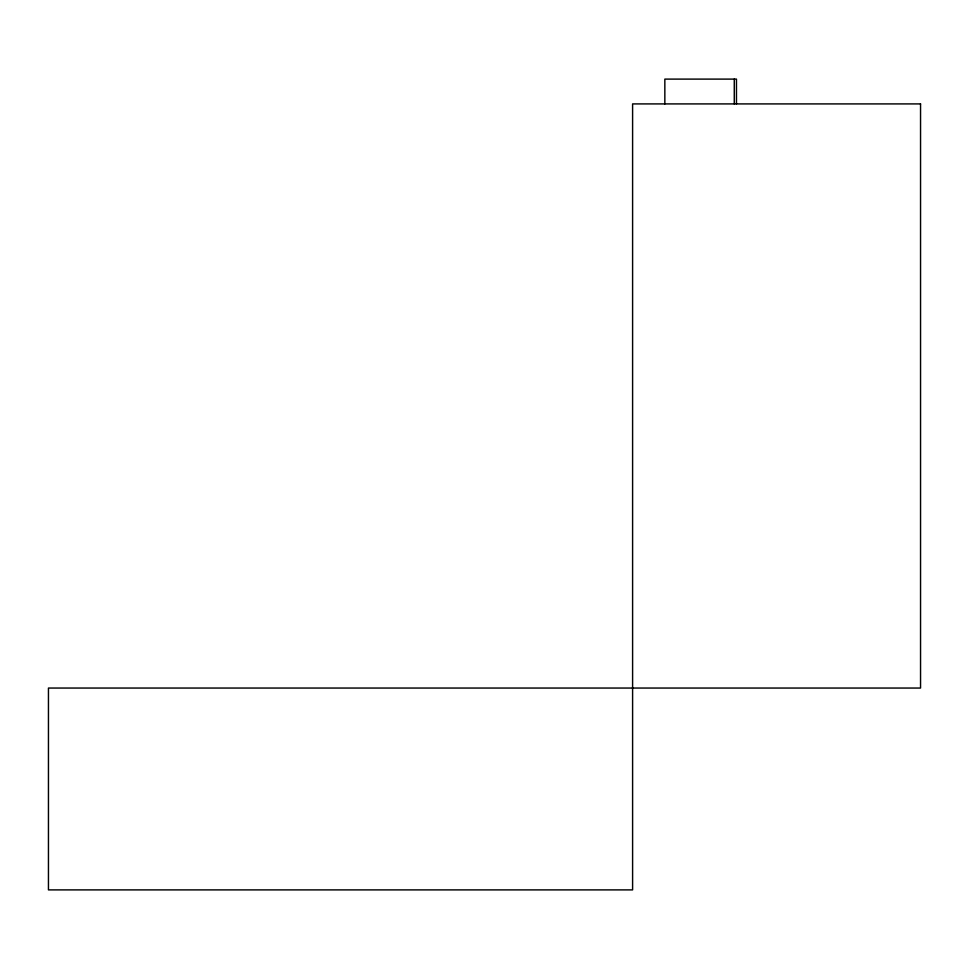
<?xml version="1.0" encoding="UTF-8"?>
<svg xmlns="http://www.w3.org/2000/svg" width="969" height="969" viewBox="0 0 969 969"><rect width="100%" height="100%" fill="white"/><g stroke="black" fill="none" stroke-linecap="round" stroke-linejoin="round"><path stroke-width="1.45" d="M736.464 103.913L736.464 79.107L664.843 79.107L664.843 103.913M734.272 79.107L734.272 103.913M920.55 103.913L632.6 103.913L632.6 889.893L48.45 889.893L48.45 688.051L920.55 688.051L920.55 103.913"/></g></svg>
